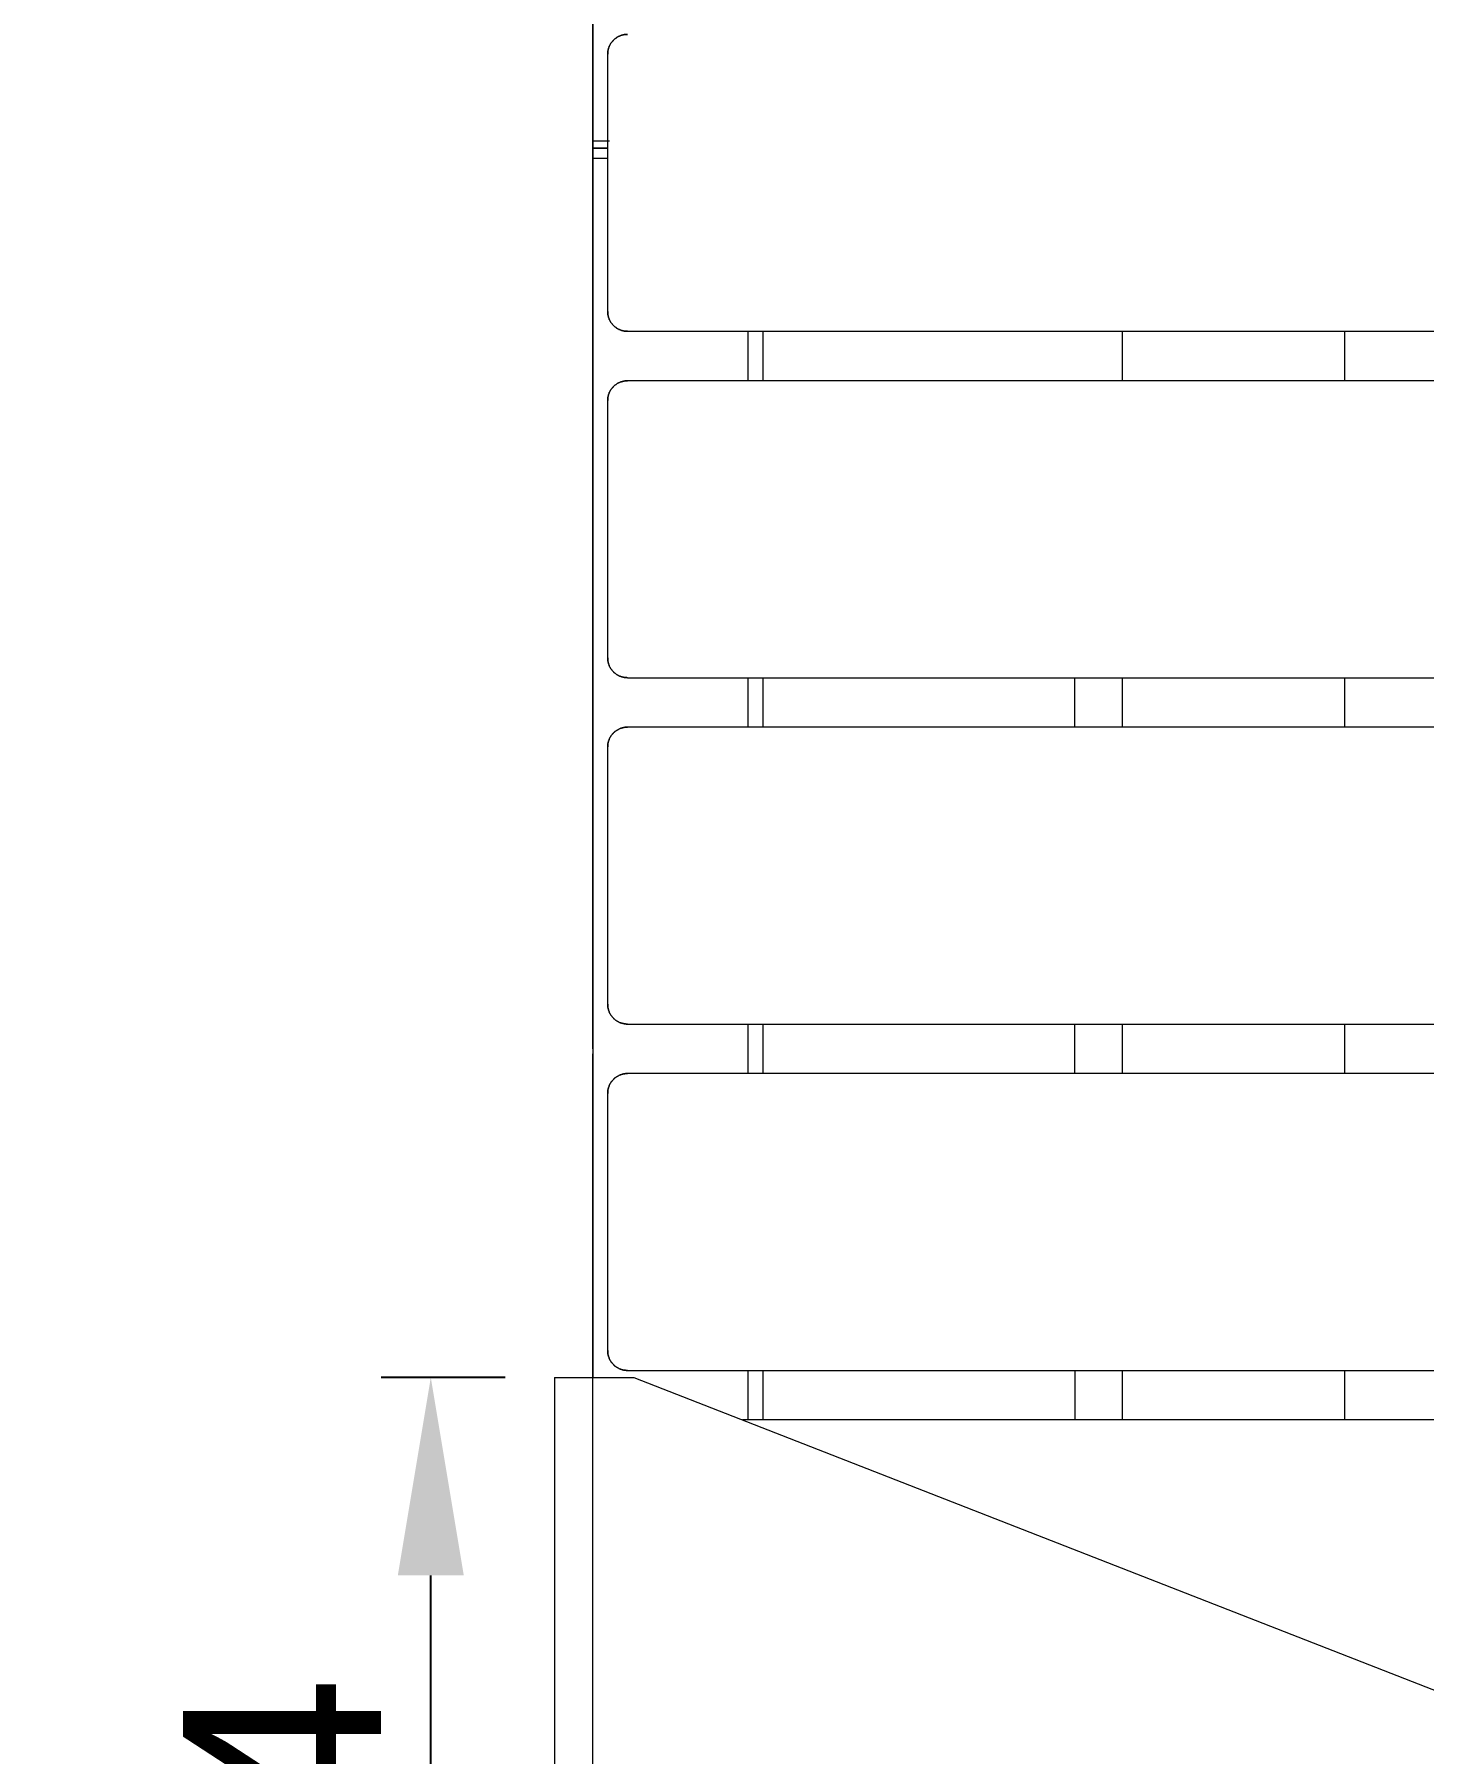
# Model space of a CAD drawing. Header units: millimetres. Extents: x -198 to 5031, y 124 to 3375.
# Drawn here: x 151.5 to 432.3, y 1540.1 to 1887.6 of the extents above; entities that cross this region are included whole.
import ezdxf

# ---------------------------------------------------------------- set-up
doc = ezdxf.new("R2010")
doc.units = ezdxf.units.MM
doc.layers.add('ZANO_R', color=7, linetype='Continuous', lineweight=0)
doc.layers.add('ZANO_W', color=1, linetype='Continuous', lineweight=0)
doc.styles.add('Arial', font='arial.ttf')
doc.styles.get("Standard").update_dxf_attribs({"font": 'ARIALUNI.TTF'})
doc.dimstyles.new('pl i ang', dxfattribs={"dimtxt": 50, "dimasz": 50, "dimexe": 1.25, "dimexo": 0.625, "dimgap": 10, "dimtad": 1, "dimtoh": 1, "dimtxsty": 'Standard', "dimcen": 2.5, "dimclrd": 1, "dimclre": 1, "dimclrt": 1, "dimadec": 0, "dimazin": 0, "dimtfac": 1, "dimtmove": 0, "dimatfit": 3, "dimfxl": 1, "dimarcsym": 1})

# ---------------------------------------------------------------- blocks, each defined once
blk = doc.blocks.new('*D469')
at = {"layer": 'ZANO_W', "color": 1, "lineweight": -2}
for p, q in [((168.44, 2026.35), (-151.54, 2026.35)), ((-141.54, 1986.35), (-141.54, 1377.81)), ((169.69, 1337.81), (-151.54, 1337.81))]:
    blk.add_line(p, q, dxfattribs=at)
at = {"layer": 'ZANO_W', "color": 1}
for points in [[(-134.88, 1986.35), (-148.21, 1986.35), (-141.54, 2026.35)], [(-148.21, 1377.81), (-134.88, 1377.81), (-141.54, 1337.81)]]:
    blk.add_solid(points, dxfattribs=at)
at = {"layer": 'ZANO_W', "color": 1, "insert": (-171.96, 1682.08), "char_height": 40, "attachment_point": 5, "rotation": 90, "style": 'Arial'}
blk.add_mtext('689', dxfattribs=at)
blk = doc.blocks.new('*D478')
at = {"layer": 'ZANO_W', "color": 1, "lineweight": -2}
for p, q in [((246.65, 1616.16), (221.62, 1616.16)), ((231.62, 1442.16), (231.62, 1576.16)), ((246.65, 1402.16), (221.62, 1402.16))]:
    blk.add_line(p, q, dxfattribs=at)
at = {"layer": 'ZANO_W', "color": 1}
for points in [[(238.29, 1576.16), (224.96, 1576.16), (231.62, 1616.16)], [(224.96, 1442.16), (238.29, 1442.16), (231.62, 1402.16)]]:
    blk.add_solid(points, dxfattribs=at)
at = {"layer": 'ZANO_W', "color": 1, "insert": (201.54, 1509.16), "char_height": 40, "attachment_point": 5, "rotation": 90, "style": 'Arial'}
blk.add_mtext('214', dxfattribs=at)

msp = doc.modelspace()

# ---------------------------------------------------------------- linework, layer by layer
at = {"layer": 'ZANO_R'}
for p, q in [((264.37, 1967.01), (264.37, 1682.61)), ((264.37, 1682.58), (264.37, 1967.01)), ((264.37, 1745.26), (264.37, 1967.01)), ((268.64, 1886.51), (268.74, 1886.6)), ((268.74, 1886.6), (268.64, 1886.51)), ((268.74, 1886.6), (268.85, 1886.69)), ((268.85, 1886.69), (268.74, 1886.6)), ((268.85, 1886.69), (268.95, 1886.77)), ((268.95, 1886.77), (268.85, 1886.69)), ((268.95, 1886.77), (269.06, 1886.85)), ((269.06, 1886.85), (268.95, 1886.77)), ((269.06, 1886.85), (269.18, 1886.93)), ((269.18, 1886.93), (269.06, 1886.85)), ((269.18, 1886.93), (269.29, 1887)), ((269.29, 1887), (269.18, 1886.93)), ((269.29, 1887), (269.41, 1887.07)), ((269.41, 1887.07), (269.29, 1887)), ((269.41, 1887.07), (269.53, 1887.14)), ((269.53, 1887.14), (269.41, 1887.07)), ((269.53, 1887.14), (269.65, 1887.2)), ((269.65, 1887.2), (269.53, 1887.14)), ((269.65, 1887.2), (269.78, 1887.25)), ((269.78, 1887.25), (269.65, 1887.2)), ((269.78, 1887.25), (269.9, 1887.31)), ((269.9, 1887.31), (269.78, 1887.25)), ((269.9, 1887.31), (270.03, 1887.35)), ((270.03, 1887.35), (269.9, 1887.31)), ((270.03, 1887.35), (270.16, 1887.4)), ((270.16, 1887.4), (270.03, 1887.35)), ((270.16, 1887.4), (270.29, 1887.44)), ((270.29, 1887.44), (270.16, 1887.4)), ((270.29, 1887.44), (270.42, 1887.47)), ((270.42, 1887.47), (270.29, 1887.44)), ((270.42, 1887.47), (270.56, 1887.5)), ((270.56, 1887.5), (270.42, 1887.47)), ((270.56, 1887.5), (270.69, 1887.53)), ((270.69, 1887.53), (270.56, 1887.5)), ((270.69, 1887.53), (270.83, 1887.55)), ((270.83, 1887.55), (270.69, 1887.53)), ((270.83, 1887.55), (270.96, 1887.56)), ((270.96, 1887.56), (270.83, 1887.55)), ((270.96, 1887.56), (271.1, 1887.57)), ((271.1, 1887.57), (270.96, 1887.56)), ((271.1, 1887.57), (271.24, 1887.58)), ((271.24, 1887.58), (271.1, 1887.57)), ((271.24, 1887.58), (271.37, 1887.58)), ((271.37, 1887.58), (271.24, 1887.58)), ((267.37, 1883.72), (267.38, 1883.86)), ((267.38, 1883.86), (267.37, 1883.72)), ((267.37, 1883.58), (267.37, 1883.72)), ((267.37, 1883.72), (267.37, 1883.58)), ((267.37, 1831.58), (267.37, 1883.58)), ((267.37, 1831.58), (267.37, 1883.58)), ((267.38, 1883.86), (267.39, 1883.99)), ((267.39, 1883.99), (267.38, 1883.86)), ((267.39, 1883.99), (267.41, 1884.13)), ((267.41, 1884.13), (267.39, 1883.99)), ((267.41, 1884.13), (267.43, 1884.26)), ((267.43, 1884.26), (267.41, 1884.13)), ((267.43, 1884.26), (267.46, 1884.4)), ((267.46, 1884.4), (267.43, 1884.26)), ((267.46, 1884.4), (267.49, 1884.53)), ((267.49, 1884.53), (267.46, 1884.4)), ((267.49, 1884.53), (267.52, 1884.66)), ((267.52, 1884.66), (267.49, 1884.53)), ((267.52, 1884.66), (267.56, 1884.79)), ((267.56, 1884.79), (267.52, 1884.66)), ((267.56, 1884.79), (267.6, 1884.92)), ((267.6, 1884.92), (267.56, 1884.79)), ((267.6, 1884.92), (267.65, 1885.05)), ((267.65, 1885.05), (267.6, 1884.92)), ((267.65, 1885.05), (267.7, 1885.18)), ((267.7, 1885.18), (267.65, 1885.05)), ((267.7, 1885.18), (267.76, 1885.3)), ((267.76, 1885.3), (267.7, 1885.18)), ((267.76, 1885.3), (267.82, 1885.42)), ((267.82, 1885.42), (267.76, 1885.3)), ((267.82, 1885.42), (267.88, 1885.54)), ((267.88, 1885.54), (267.82, 1885.42)), ((267.88, 1885.54), (267.95, 1885.66)), ((267.95, 1885.66), (267.88, 1885.54)), ((267.95, 1885.66), (268.03, 1885.78)), ((268.03, 1885.78), (267.95, 1885.66)), ((268.03, 1885.78), (268.1, 1885.89)), ((268.1, 1885.89), (268.03, 1885.78)), ((268.1, 1885.89), (268.18, 1886)), ((268.18, 1886), (268.1, 1885.89)), ((268.18, 1886), (268.27, 1886.11)), ((268.27, 1886.11), (268.18, 1886)), ((268.27, 1886.11), (268.36, 1886.21)), ((268.36, 1886.21), (268.27, 1886.11)), ((268.36, 1886.21), (268.45, 1886.31)), ((268.45, 1886.31), (268.36, 1886.21)), ((268.45, 1886.31), (268.54, 1886.41)), ((268.54, 1886.41), (268.45, 1886.31)), ((268.54, 1886.41), (268.64, 1886.51)), ((268.64, 1886.51), (268.54, 1886.41)), ((264.37, 1866.08), (267.73, 1866.08)), ((267.37, 1864.58), (264.37, 1864.58)), ((264.37, 1864.58), (267.37, 1864.58)), ((264.37, 1862.58), (267.37, 1862.58)), ((267.37, 1831.58), (267.37, 1831.45)), ((267.37, 1831.45), (267.37, 1831.58)), ((267.37, 1831.45), (267.38, 1831.31)), ((267.38, 1831.31), (267.37, 1831.45)), ((267.38, 1831.31), (267.39, 1831.18)), ((267.39, 1831.18), (267.38, 1831.31)), ((267.39, 1831.18), (267.41, 1831.04)), ((267.41, 1831.04), (267.39, 1831.18)), ((267.41, 1831.04), (267.43, 1830.9)), ((267.43, 1830.9), (267.41, 1831.04)), ((267.43, 1830.9), (267.46, 1830.77)), ((267.46, 1830.77), (267.43, 1830.9)), ((267.46, 1830.77), (267.49, 1830.64)), ((267.49, 1830.64), (267.46, 1830.77)), ((267.49, 1830.64), (267.52, 1830.5)), ((267.52, 1830.5), (267.49, 1830.64)), ((267.52, 1830.5), (267.56, 1830.37)), ((267.56, 1830.37), (267.52, 1830.5)), ((267.56, 1830.37), (267.6, 1830.24)), ((267.6, 1830.24), (267.56, 1830.37)), ((267.6, 1830.24), (267.65, 1830.12)), ((267.65, 1830.12), (267.6, 1830.24)), ((267.65, 1830.12), (267.7, 1829.99)), ((267.7, 1829.99), (267.65, 1830.12)), ((267.7, 1829.99), (267.76, 1829.87)), ((267.76, 1829.87), (267.7, 1829.99)), ((267.76, 1829.87), (267.82, 1829.74)), ((267.82, 1829.74), (267.76, 1829.87)), ((267.82, 1829.74), (267.88, 1829.62)), ((267.88, 1829.62), (267.82, 1829.74)), ((267.88, 1829.62), (267.95, 1829.51)), ((267.95, 1829.51), (267.88, 1829.62)), ((267.95, 1829.51), (268.03, 1829.39)), ((268.03, 1829.39), (267.95, 1829.51)), ((268.03, 1829.39), (268.1, 1829.28)), ((268.1, 1829.28), (268.03, 1829.39)), ((268.1, 1829.28), (268.18, 1829.17)), ((268.18, 1829.17), (268.1, 1829.28)), ((268.18, 1829.17), (268.27, 1829.06)), ((268.27, 1829.06), (268.18, 1829.17)), ((268.27, 1829.06), (268.36, 1828.96)), ((268.36, 1828.96), (268.27, 1829.06)), ((268.36, 1828.96), (268.45, 1828.85)), ((268.45, 1828.85), (268.36, 1828.96)), ((268.45, 1828.85), (268.54, 1828.76)), ((268.54, 1828.76), (268.45, 1828.85)), ((268.54, 1828.76), (268.64, 1828.66)), ((268.64, 1828.66), (268.54, 1828.76)), ((268.64, 1828.66), (268.74, 1828.57)), ((268.74, 1828.57), (268.64, 1828.66)), ((268.74, 1828.57), (268.85, 1828.48)), ((268.85, 1828.48), (268.74, 1828.57)), ((268.85, 1828.48), (268.95, 1828.4)), ((268.95, 1828.4), (268.85, 1828.48)), ((268.95, 1828.4), (269.06, 1828.32)), ((269.06, 1828.32), (268.95, 1828.4)), ((269.06, 1828.32), (269.18, 1828.24)), ((269.18, 1828.24), (269.06, 1828.32)), ((269.18, 1828.24), (269.29, 1828.17)), ((269.29, 1828.17), (269.18, 1828.24)), ((269.29, 1828.17), (269.41, 1828.1)), ((269.41, 1828.1), (269.29, 1828.17)), ((269.41, 1828.1), (269.53, 1828.03)), ((269.53, 1828.03), (269.41, 1828.1)), ((269.53, 1828.03), (269.65, 1827.97)), ((269.65, 1827.97), (269.53, 1828.03)), ((269.65, 1827.97), (269.78, 1827.92)), ((269.78, 1827.92), (269.65, 1827.97)), ((269.78, 1827.92), (269.9, 1827.86)), ((269.9, 1827.86), (269.78, 1827.92)), ((269.9, 1827.86), (270.03, 1827.82)), ((270.03, 1827.82), (269.9, 1827.86)), ((270.03, 1827.82), (270.16, 1827.77)), ((270.16, 1827.77), (270.03, 1827.82)), ((270.16, 1827.77), (270.29, 1827.73)), ((270.29, 1827.73), (270.16, 1827.77)), ((270.29, 1827.73), (270.42, 1827.7)), ((270.42, 1827.7), (270.29, 1827.73)), ((270.42, 1827.7), (270.56, 1827.67)), ((270.56, 1827.67), (270.42, 1827.7)), ((270.56, 1827.67), (270.69, 1827.64)), ((270.69, 1827.64), (270.56, 1827.67)), ((270.69, 1827.64), (270.83, 1827.62)), ((270.83, 1827.62), (270.69, 1827.64)), ((270.83, 1827.62), (270.96, 1827.61)), ((270.96, 1827.61), (270.83, 1827.62)), ((270.96, 1827.61), (271.1, 1827.59)), ((271.1, 1827.59), (270.96, 1827.61)), ((271.1, 1827.59), (271.24, 1827.59)), ((271.24, 1827.59), (271.1, 1827.59)), ((271.24, 1827.59), (271.37, 1827.58)), ((271.37, 1827.58), (271.24, 1827.59)), ((271.37, 1827.58), (2761.37, 1827.58)), ((295.77, 1817.58), (295.77, 1827.58)), ((298.77, 1817.58), (298.77, 1827.58)), ((371.37, 1827.58), (371.37, 1817.58)), ((416.37, 1817.58), (416.37, 1827.58)), ((269.41, 1817.07), (269.53, 1817.14)), ((269.53, 1817.14), (269.41, 1817.07)), ((269.53, 1817.14), (269.65, 1817.2)), ((269.65, 1817.2), (269.53, 1817.14)), ((269.65, 1817.2), (269.78, 1817.25)), ((269.78, 1817.25), (269.65, 1817.2)), ((269.78, 1817.25), (269.9, 1817.31)), ((269.9, 1817.31), (269.78, 1817.25)), ((269.9, 1817.31), (270.03, 1817.35)), ((270.03, 1817.35), (269.9, 1817.31)), ((270.03, 1817.35), (270.16, 1817.4)), ((270.16, 1817.4), (270.03, 1817.35)), ((270.16, 1817.4), (270.29, 1817.44)), ((270.29, 1817.44), (270.16, 1817.4)), ((270.29, 1817.44), (270.42, 1817.47)), ((270.42, 1817.47), (270.29, 1817.44)), ((270.42, 1817.47), (270.56, 1817.5)), ((270.56, 1817.5), (270.42, 1817.47)), ((270.56, 1817.5), (270.69, 1817.53)), ((270.69, 1817.53), (270.56, 1817.5)), ((270.69, 1817.53), (270.83, 1817.55)), ((270.83, 1817.55), (270.69, 1817.53)), ((270.83, 1817.55), (270.96, 1817.56)), ((270.96, 1817.56), (270.83, 1817.55)), ((270.96, 1817.56), (271.1, 1817.57)), ((271.1, 1817.57), (270.96, 1817.56)), ((271.1, 1817.57), (271.24, 1817.58)), ((271.24, 1817.58), (271.1, 1817.57)), ((271.24, 1817.58), (271.37, 1817.58)), ((271.37, 1817.58), (271.24, 1817.58)), ((2761.37, 1817.58), (271.37, 1817.58)), ((267.37, 1813.72), (267.38, 1813.86)), ((267.38, 1813.86), (267.37, 1813.72)), ((267.37, 1813.58), (267.37, 1813.72)), ((267.37, 1813.72), (267.37, 1813.58)), ((267.38, 1813.86), (267.39, 1813.99)), ((267.39, 1813.99), (267.38, 1813.86)), ((267.39, 1813.99), (267.41, 1814.13)), ((267.41, 1814.13), (267.39, 1813.99)), ((267.41, 1814.13), (267.43, 1814.26)), ((267.43, 1814.26), (267.41, 1814.13)), ((267.43, 1814.26), (267.46, 1814.4)), ((267.46, 1814.4), (267.43, 1814.26)), ((267.46, 1814.4), (267.49, 1814.53)), ((267.49, 1814.53), (267.46, 1814.4)), ((267.49, 1814.53), (267.52, 1814.66)), ((267.52, 1814.66), (267.49, 1814.53)), ((267.52, 1814.66), (267.56, 1814.79)), ((267.56, 1814.79), (267.52, 1814.66)), ((267.56, 1814.79), (267.6, 1814.92)), ((267.6, 1814.92), (267.56, 1814.79)), ((267.6, 1814.92), (267.65, 1815.05)), ((267.65, 1815.05), (267.6, 1814.92)), ((267.65, 1815.05), (267.7, 1815.18)), ((267.7, 1815.18), (267.65, 1815.05)), ((267.7, 1815.18), (267.76, 1815.3)), ((267.76, 1815.3), (267.7, 1815.18)), ((267.76, 1815.3), (267.82, 1815.42)), ((267.82, 1815.42), (267.76, 1815.3)), ((267.82, 1815.42), (267.88, 1815.54)), ((267.88, 1815.54), (267.82, 1815.42)), ((267.88, 1815.54), (267.95, 1815.66)), ((267.95, 1815.66), (267.88, 1815.54)), ((267.95, 1815.66), (268.03, 1815.78)), ((268.03, 1815.78), (267.95, 1815.66)), ((268.03, 1815.78), (268.1, 1815.89)), ((268.1, 1815.89), (268.03, 1815.78)), ((268.1, 1815.89), (268.18, 1816)), ((268.18, 1816), (268.1, 1815.89)), ((268.18, 1816), (268.27, 1816.11)), ((268.27, 1816.11), (268.18, 1816)), ((268.27, 1816.11), (268.36, 1816.21)), ((268.36, 1816.21), (268.27, 1816.11)), ((268.36, 1816.21), (268.45, 1816.31)), ((268.45, 1816.31), (268.36, 1816.21)), ((268.45, 1816.31), (268.54, 1816.41)), ((268.54, 1816.41), (268.45, 1816.31)), ((268.54, 1816.41), (268.64, 1816.51)), ((268.64, 1816.51), (268.54, 1816.41)), ((268.64, 1816.51), (268.74, 1816.6)), ((268.74, 1816.6), (268.64, 1816.51)), ((268.74, 1816.6), (268.85, 1816.69)), ((268.85, 1816.69), (268.74, 1816.6)), ((268.85, 1816.69), (268.95, 1816.77)), ((268.95, 1816.77), (268.85, 1816.69)), ((268.95, 1816.77), (269.06, 1816.85)), ((269.06, 1816.85), (268.95, 1816.77)), ((269.06, 1816.85), (269.18, 1816.93)), ((269.18, 1816.93), (269.06, 1816.85)), ((269.18, 1816.93), (269.29, 1817)), ((269.29, 1817), (269.18, 1816.93)), ((269.29, 1817), (269.41, 1817.07)), ((269.41, 1817.07), (269.29, 1817)), ((267.37, 1761.58), (267.37, 1813.58)), ((267.37, 1761.58), (267.37, 1813.58)), ((267.37, 1761.58), (267.37, 1761.45)), ((267.37, 1761.45), (267.37, 1761.58)), ((267.37, 1761.45), (267.38, 1761.31)), ((267.38, 1761.31), (267.37, 1761.45)), ((267.38, 1761.31), (267.39, 1761.18)), ((267.39, 1761.18), (267.38, 1761.31)), ((267.39, 1761.18), (267.41, 1761.04)), ((267.41, 1761.04), (267.39, 1761.18)), ((267.41, 1761.04), (267.43, 1760.9)), ((267.43, 1760.9), (267.41, 1761.04)), ((267.43, 1760.9), (267.46, 1760.77)), ((267.46, 1760.77), (267.43, 1760.9)), ((267.46, 1760.77), (267.49, 1760.64)), ((267.49, 1760.64), (267.46, 1760.77)), ((267.49, 1760.64), (267.52, 1760.5)), ((267.52, 1760.5), (267.49, 1760.64)), ((267.52, 1760.5), (267.56, 1760.37)), ((267.56, 1760.37), (267.52, 1760.5)), ((267.56, 1760.37), (267.6, 1760.24)), ((267.6, 1760.24), (267.56, 1760.37)), ((267.6, 1760.24), (267.65, 1760.12)), ((267.65, 1760.12), (267.6, 1760.24)), ((267.65, 1760.12), (267.7, 1759.99)), ((267.7, 1759.99), (267.65, 1760.12)), ((267.7, 1759.99), (267.76, 1759.87)), ((267.76, 1759.87), (267.7, 1759.99)), ((267.76, 1759.87), (267.82, 1759.74)), ((267.82, 1759.74), (267.76, 1759.87)), ((267.82, 1759.74), (267.88, 1759.62)), ((267.88, 1759.62), (267.82, 1759.74)), ((267.88, 1759.62), (267.95, 1759.51)), ((267.95, 1759.51), (267.88, 1759.62)), ((267.95, 1759.51), (268.03, 1759.39)), ((268.03, 1759.39), (267.95, 1759.51)), ((268.03, 1759.39), (268.1, 1759.28)), ((268.1, 1759.28), (268.03, 1759.39)), ((268.1, 1759.28), (268.18, 1759.17)), ((268.18, 1759.17), (268.1, 1759.28)), ((268.18, 1759.17), (268.27, 1759.06)), ((268.27, 1759.06), (268.18, 1759.17)), ((268.27, 1759.06), (268.36, 1758.96)), ((268.36, 1758.96), (268.27, 1759.06)), ((268.36, 1758.96), (268.45, 1758.85)), ((268.45, 1758.85), (268.36, 1758.96)), ((268.45, 1758.85), (268.54, 1758.76)), ((268.54, 1758.76), (268.45, 1758.85)), ((268.54, 1758.76), (268.64, 1758.66)), ((268.64, 1758.66), (268.54, 1758.76)), ((268.64, 1758.66), (268.74, 1758.57)), ((268.74, 1758.57), (268.64, 1758.66)), ((268.74, 1758.57), (268.85, 1758.48)), ((268.85, 1758.48), (268.74, 1758.57)), ((268.85, 1758.48), (268.95, 1758.4)), ((268.95, 1758.4), (268.85, 1758.48)), ((268.95, 1758.4), (269.06, 1758.32)), ((269.06, 1758.32), (268.95, 1758.4)), ((269.06, 1758.32), (269.18, 1758.24)), ((269.18, 1758.24), (269.06, 1758.32)), ((269.18, 1758.24), (269.29, 1758.17)), ((269.29, 1758.17), (269.18, 1758.24)), ((269.29, 1758.17), (269.41, 1758.1)), ((269.41, 1758.1), (269.29, 1758.17)), ((269.41, 1758.1), (269.53, 1758.03)), ((269.53, 1758.03), (269.41, 1758.1)), ((269.53, 1758.03), (269.65, 1757.97)), ((269.65, 1757.97), (269.53, 1758.03)), ((269.65, 1757.97), (269.78, 1757.92)), ((269.78, 1757.92), (269.65, 1757.97)), ((269.78, 1757.92), (269.9, 1757.86)), ((269.9, 1757.86), (269.78, 1757.92)), ((269.9, 1757.86), (270.03, 1757.82)), ((270.03, 1757.82), (269.9, 1757.86)), ((270.03, 1757.82), (270.16, 1757.77)), ((270.16, 1757.77), (270.03, 1757.82)), ((270.16, 1757.77), (270.29, 1757.73)), ((270.29, 1757.73), (270.16, 1757.77)), ((270.29, 1757.73), (270.42, 1757.7)), ((270.42, 1757.7), (270.29, 1757.73)), ((270.42, 1757.7), (270.56, 1757.67)), ((270.56, 1757.67), (270.42, 1757.7)), ((270.56, 1757.67), (270.69, 1757.64)), ((270.69, 1757.64), (270.56, 1757.67)), ((270.69, 1757.64), (270.83, 1757.62)), ((270.83, 1757.62), (270.69, 1757.64)), ((270.83, 1757.62), (270.96, 1757.61)), ((270.96, 1757.61), (270.83, 1757.62)), ((270.96, 1757.61), (271.1, 1757.59)), ((271.1, 1757.59), (270.96, 1757.61)), ((271.1, 1757.59), (271.24, 1757.59)), ((271.24, 1757.59), (271.1, 1757.59)), ((271.24, 1757.59), (271.37, 1757.58)), ((271.37, 1757.58), (271.24, 1757.59)), ((271.37, 1757.58), (2761.37, 1757.58)), ((295.77, 1747.58), (295.77, 1757.58)), ((298.77, 1747.58), (298.77, 1757.58)), ((361.78, 1747.58), (361.78, 1757.58)), ((371.37, 1757.58), (371.37, 1747.58)), ((416.37, 1747.58), (416.37, 1757.58)), ((264.37, 1745.26), (264.37, 1742.26)), ((267.39, 1743.99), (267.41, 1744.13)), ((267.41, 1744.13), (267.39, 1743.99)), ((267.41, 1744.13), (267.43, 1744.26)), ((267.43, 1744.26), (267.41, 1744.13)), ((267.43, 1744.26), (267.46, 1744.4)), ((267.46, 1744.4), (267.43, 1744.26)), ((267.46, 1744.4), (267.49, 1744.53)), ((267.49, 1744.53), (267.46, 1744.4)), ((267.49, 1744.53), (267.52, 1744.66)), ((267.52, 1744.66), (267.49, 1744.53)), ((267.52, 1744.66), (267.56, 1744.79)), ((267.56, 1744.79), (267.52, 1744.66)), ((267.56, 1744.79), (267.6, 1744.92)), ((267.6, 1744.92), (267.56, 1744.79)), ((267.6, 1744.92), (267.65, 1745.05)), ((267.65, 1745.05), (267.6, 1744.92)), ((267.65, 1745.05), (267.7, 1745.18)), ((267.7, 1745.18), (267.65, 1745.05)), ((267.7, 1745.18), (267.76, 1745.3)), ((267.76, 1745.3), (267.7, 1745.18)), ((267.76, 1745.3), (267.82, 1745.42)), ((267.82, 1745.42), (267.76, 1745.3)), ((267.82, 1745.42), (267.88, 1745.54)), ((267.88, 1745.54), (267.82, 1745.42)), ((267.88, 1745.54), (267.95, 1745.66)), ((267.95, 1745.66), (267.88, 1745.54)), ((267.95, 1745.66), (268.03, 1745.78)), ((268.03, 1745.78), (267.95, 1745.66)), ((268.03, 1745.78), (268.1, 1745.89)), ((268.1, 1745.89), (268.03, 1745.78)), ((268.1, 1745.89), (268.18, 1746)), ((268.18, 1746), (268.1, 1745.89)), ((268.18, 1746), (268.27, 1746.11)), ((268.27, 1746.11), (268.18, 1746)), ((268.27, 1746.11), (268.36, 1746.21)), ((268.36, 1746.21), (268.27, 1746.11)), ((268.36, 1746.21), (268.45, 1746.31)), ((268.45, 1746.31), (268.36, 1746.21)), ((268.45, 1746.31), (268.54, 1746.41)), ((268.54, 1746.41), (268.45, 1746.31)), ((268.54, 1746.41), (268.64, 1746.51)), ((268.64, 1746.51), (268.54, 1746.41)), ((268.64, 1746.51), (268.74, 1746.6)), ((268.74, 1746.6), (268.64, 1746.51)), ((268.74, 1746.6), (268.85, 1746.69)), ((268.85, 1746.69), (268.74, 1746.6)), ((268.85, 1746.69), (268.95, 1746.77)), ((268.95, 1746.77), (268.85, 1746.69)), ((268.95, 1746.77), (269.06, 1746.85)), ((269.06, 1746.85), (268.95, 1746.77)), ((269.06, 1746.85), (269.18, 1746.93)), ((269.18, 1746.93), (269.06, 1746.85)), ((269.18, 1746.93), (269.29, 1747)), ((269.29, 1747), (269.18, 1746.93)), ((269.29, 1747), (269.41, 1747.07)), ((269.41, 1747.07), (269.29, 1747)), ((269.41, 1747.07), (269.53, 1747.14)), ((269.53, 1747.14), (269.41, 1747.07)), ((269.53, 1747.14), (269.65, 1747.2)), ((269.65, 1747.2), (269.53, 1747.14)), ((269.65, 1747.2), (269.78, 1747.25)), ((269.78, 1747.25), (269.65, 1747.2)), ((269.78, 1747.25), (269.9, 1747.31)), ((269.9, 1747.31), (269.78, 1747.25)), ((269.9, 1747.31), (270.03, 1747.35)), ((270.03, 1747.35), (269.9, 1747.31)), ((270.03, 1747.35), (270.16, 1747.4)), ((270.16, 1747.4), (270.03, 1747.35)), ((270.16, 1747.4), (270.29, 1747.44)), ((270.29, 1747.44), (270.16, 1747.4)), ((270.29, 1747.44), (270.42, 1747.47)), ((270.42, 1747.47), (270.29, 1747.44)), ((270.42, 1747.47), (270.56, 1747.5)), ((270.56, 1747.5), (270.42, 1747.47)), ((270.56, 1747.5), (270.69, 1747.53)), ((270.69, 1747.53), (270.56, 1747.5)), ((270.69, 1747.53), (270.83, 1747.55)), ((270.83, 1747.55), (270.69, 1747.53)), ((270.83, 1747.55), (270.96, 1747.56)), ((270.96, 1747.56), (270.83, 1747.55)), ((270.96, 1747.56), (271.1, 1747.57)), ((271.1, 1747.57), (270.96, 1747.56)), ((271.1, 1747.57), (271.24, 1747.58)), ((271.24, 1747.58), (271.1, 1747.57)), ((271.24, 1747.58), (271.37, 1747.58)), ((271.37, 1747.58), (271.24, 1747.58)), ((2761.37, 1747.58), (271.37, 1747.58)), ((264.37, 1742.26), (264.37, 1622.26)), ((267.37, 1743.72), (267.38, 1743.86)), ((267.38, 1743.86), (267.37, 1743.72)), ((267.37, 1743.58), (267.37, 1743.72)), ((267.37, 1743.72), (267.37, 1743.58)), ((267.37, 1691.58), (267.37, 1743.58)), ((267.37, 1691.58), (267.37, 1743.58)), ((267.38, 1743.86), (267.39, 1743.99)), ((267.39, 1743.99), (267.38, 1743.86)), ((267.37, 1691.58), (267.37, 1691.45)), ((267.37, 1691.45), (267.37, 1691.58)), ((267.37, 1691.45), (267.38, 1691.31)), ((267.38, 1691.31), (267.37, 1691.45)), ((267.38, 1691.31), (267.39, 1691.18)), ((267.39, 1691.18), (267.38, 1691.31)), ((267.39, 1691.18), (267.41, 1691.04)), ((267.41, 1691.04), (267.39, 1691.18)), ((267.41, 1691.04), (267.43, 1690.9)), ((267.43, 1690.9), (267.41, 1691.04)), ((267.43, 1690.9), (267.46, 1690.77)), ((267.46, 1690.77), (267.43, 1690.9)), ((267.46, 1690.77), (267.49, 1690.64)), ((267.49, 1690.64), (267.46, 1690.77)), ((267.49, 1690.64), (267.52, 1690.5)), ((267.52, 1690.5), (267.49, 1690.64)), ((267.52, 1690.5), (267.56, 1690.37)), ((267.56, 1690.37), (267.52, 1690.5)), ((267.56, 1690.37), (267.6, 1690.24)), ((267.6, 1690.24), (267.56, 1690.37)), ((267.6, 1690.24), (267.65, 1690.12)), ((267.65, 1690.12), (267.6, 1690.24)), ((267.65, 1690.12), (267.7, 1689.99)), ((267.7, 1689.99), (267.65, 1690.12)), ((267.7, 1689.99), (267.76, 1689.87)), ((267.76, 1689.87), (267.7, 1689.99)), ((267.76, 1689.87), (267.82, 1689.74)), ((267.82, 1689.74), (267.76, 1689.87)), ((267.82, 1689.74), (267.88, 1689.62)), ((267.88, 1689.62), (267.82, 1689.74)), ((267.88, 1689.62), (267.95, 1689.51)), ((267.95, 1689.51), (267.88, 1689.62)), ((267.95, 1689.51), (268.03, 1689.39)), ((268.03, 1689.39), (267.95, 1689.51)), ((268.03, 1689.39), (268.1, 1689.28)), ((268.1, 1689.28), (268.03, 1689.39)), ((268.1, 1689.28), (268.18, 1689.17)), ((268.18, 1689.17), (268.1, 1689.28)), ((268.18, 1689.17), (268.27, 1689.06)), ((268.27, 1689.06), (268.18, 1689.17)), ((268.27, 1689.06), (268.36, 1688.96)), ((268.36, 1688.96), (268.27, 1689.06)), ((268.36, 1688.96), (268.45, 1688.85)), ((268.45, 1688.85), (268.36, 1688.96)), ((268.45, 1688.85), (268.54, 1688.76)), ((268.54, 1688.76), (268.45, 1688.85)), ((268.54, 1688.76), (268.64, 1688.66)), ((268.64, 1688.66), (268.54, 1688.76)), ((268.64, 1688.66), (268.74, 1688.57)), ((268.74, 1688.57), (268.64, 1688.66)), ((268.74, 1688.57), (268.85, 1688.48)), ((268.85, 1688.48), (268.74, 1688.57)), ((268.85, 1688.48), (268.95, 1688.4)), ((268.95, 1688.4), (268.85, 1688.48)), ((268.95, 1688.4), (269.06, 1688.32)), ((269.06, 1688.32), (268.95, 1688.4)), ((269.06, 1688.32), (269.18, 1688.24)), ((269.18, 1688.24), (269.06, 1688.32)), ((269.18, 1688.24), (269.29, 1688.17)), ((269.29, 1688.17), (269.18, 1688.24)), ((269.29, 1688.17), (269.41, 1688.1)), ((269.41, 1688.1), (269.29, 1688.17)), ((269.41, 1688.1), (269.53, 1688.03)), ((269.53, 1688.03), (269.41, 1688.1)), ((269.53, 1688.03), (269.65, 1687.97)), ((269.65, 1687.97), (269.53, 1688.03)), ((269.65, 1687.97), (269.78, 1687.92)), ((269.78, 1687.92), (269.65, 1687.97)), ((269.78, 1687.92), (269.9, 1687.86)), ((269.9, 1687.86), (269.78, 1687.92)), ((269.9, 1687.86), (270.03, 1687.82)), ((270.03, 1687.82), (269.9, 1687.86)), ((270.03, 1687.82), (270.16, 1687.77)), ((270.16, 1687.77), (270.03, 1687.82)), ((270.16, 1687.77), (270.29, 1687.73)), ((270.29, 1687.73), (270.16, 1687.77)), ((270.29, 1687.73), (270.42, 1687.7)), ((270.42, 1687.7), (270.29, 1687.73)), ((270.42, 1687.7), (270.56, 1687.67)), ((270.56, 1687.67), (270.42, 1687.7)), ((270.56, 1687.67), (270.69, 1687.64)), ((270.69, 1687.64), (270.56, 1687.67)), ((270.69, 1687.64), (270.83, 1687.62)), ((270.83, 1687.62), (270.69, 1687.64)), ((270.83, 1687.62), (270.96, 1687.61)), ((270.96, 1687.61), (270.83, 1687.62)), ((270.96, 1687.61), (271.1, 1687.59)), ((271.1, 1687.59), (270.96, 1687.61)), ((271.1, 1687.59), (271.24, 1687.59)), ((271.24, 1687.59), (271.1, 1687.59)), ((271.24, 1687.59), (271.37, 1687.58)), ((271.37, 1687.58), (271.24, 1687.59)), ((271.37, 1687.58), (2761.37, 1687.58)), ((295.77, 1677.58), (295.77, 1687.58)), ((298.77, 1677.58), (298.77, 1687.58)), ((361.78, 1677.58), (361.78, 1687.58)), ((371.37, 1687.58), (371.37, 1677.58)), ((416.37, 1677.58), (416.37, 1687.58)), ((264.37, 1682.61), (264.37, 1681.58)), ((264.37, 1681.58), (264.37, 1616.16)), ((264.37, 1397.16), (264.37, 1681.56)), ((267.49, 1674.53), (267.52, 1674.66)), ((267.52, 1674.66), (267.49, 1674.53)), ((267.52, 1674.66), (267.56, 1674.79)), ((267.56, 1674.79), (267.52, 1674.66)), ((267.56, 1674.79), (267.6, 1674.92)), ((267.6, 1674.92), (267.56, 1674.79)), ((267.6, 1674.92), (267.65, 1675.05)), ((267.65, 1675.05), (267.6, 1674.92)), ((267.65, 1675.05), (267.7, 1675.18)), ((267.7, 1675.18), (267.65, 1675.05)), ((267.7, 1675.18), (267.76, 1675.3)), ((267.76, 1675.3), (267.7, 1675.18)), ((267.76, 1675.3), (267.82, 1675.42)), ((267.82, 1675.42), (267.76, 1675.3)), ((267.82, 1675.42), (267.88, 1675.54)), ((267.88, 1675.54), (267.82, 1675.42)), ((267.88, 1675.54), (267.95, 1675.66)), ((267.95, 1675.66), (267.88, 1675.54)), ((267.95, 1675.66), (268.03, 1675.78)), ((268.03, 1675.78), (267.95, 1675.66)), ((268.03, 1675.78), (268.1, 1675.89)), ((268.1, 1675.89), (268.03, 1675.78)), ((268.1, 1675.89), (268.18, 1676)), ((268.18, 1676), (268.1, 1675.89)), ((268.18, 1676), (268.27, 1676.11)), ((268.27, 1676.11), (268.18, 1676)), ((268.27, 1676.11), (268.36, 1676.21)), ((268.36, 1676.21), (268.27, 1676.11)), ((268.36, 1676.21), (268.45, 1676.31)), ((268.45, 1676.31), (268.36, 1676.21)), ((268.45, 1676.31), (268.54, 1676.41)), ((268.54, 1676.41), (268.45, 1676.31)), ((268.54, 1676.41), (268.64, 1676.51)), ((268.64, 1676.51), (268.54, 1676.41)), ((268.64, 1676.51), (268.74, 1676.6)), ((268.74, 1676.6), (268.64, 1676.51)), ((268.74, 1676.6), (268.85, 1676.69)), ((268.85, 1676.69), (268.74, 1676.6)), ((268.85, 1676.69), (268.95, 1676.77)), ((268.95, 1676.77), (268.85, 1676.69)), ((268.95, 1676.77), (269.06, 1676.85)), ((269.06, 1676.85), (268.95, 1676.77)), ((269.06, 1676.85), (269.18, 1676.93)), ((269.18, 1676.93), (269.06, 1676.85)), ((269.18, 1676.93), (269.29, 1677)), ((269.29, 1677), (269.18, 1676.93)), ((269.29, 1677), (269.41, 1677.07)), ((269.41, 1677.07), (269.29, 1677)), ((269.41, 1677.07), (269.53, 1677.14)), ((269.53, 1677.14), (269.41, 1677.07)), ((269.53, 1677.14), (269.65, 1677.2)), ((269.65, 1677.2), (269.53, 1677.14)), ((269.65, 1677.2), (269.78, 1677.25)), ((269.78, 1677.25), (269.65, 1677.2)), ((269.78, 1677.25), (269.9, 1677.31)), ((269.9, 1677.31), (269.78, 1677.25)), ((269.9, 1677.31), (270.03, 1677.35)), ((270.03, 1677.35), (269.9, 1677.31)), ((270.03, 1677.35), (270.16, 1677.4)), ((270.16, 1677.4), (270.03, 1677.35)), ((270.16, 1677.4), (270.29, 1677.44)), ((270.29, 1677.44), (270.16, 1677.4)), ((270.29, 1677.44), (270.42, 1677.47)), ((270.42, 1677.47), (270.29, 1677.44)), ((270.42, 1677.47), (270.56, 1677.5)), ((270.56, 1677.5), (270.42, 1677.47)), ((270.56, 1677.5), (270.69, 1677.53)), ((270.69, 1677.53), (270.56, 1677.5)), ((270.69, 1677.53), (270.83, 1677.55)), ((270.83, 1677.55), (270.69, 1677.53)), ((270.83, 1677.55), (270.96, 1677.56)), ((270.96, 1677.56), (270.83, 1677.55)), ((270.96, 1677.56), (271.1, 1677.57)), ((271.1, 1677.57), (270.96, 1677.56)), ((271.1, 1677.57), (271.24, 1677.58)), ((271.24, 1677.58), (271.1, 1677.57)), ((271.24, 1677.58), (271.37, 1677.58)), ((271.37, 1677.58), (271.24, 1677.58)), ((2761.37, 1677.58), (271.37, 1677.58)), ((267.37, 1673.72), (267.38, 1673.86)), ((267.38, 1673.86), (267.37, 1673.72)), ((267.37, 1673.58), (267.37, 1673.72)), ((267.37, 1673.72), (267.37, 1673.58)), ((267.37, 1621.58), (267.37, 1673.58)), ((267.37, 1621.58), (267.37, 1673.58)), ((267.38, 1673.86), (267.39, 1673.99)), ((267.39, 1673.99), (267.38, 1673.86)), ((267.39, 1673.99), (267.41, 1674.13)), ((267.41, 1674.13), (267.39, 1673.99)), ((267.41, 1674.13), (267.43, 1674.26)), ((267.43, 1674.26), (267.41, 1674.13)), ((267.43, 1674.26), (267.46, 1674.4)), ((267.46, 1674.4), (267.43, 1674.26)), ((267.46, 1674.4), (267.49, 1674.53)), ((267.49, 1674.53), (267.46, 1674.4)), ((264.37, 1621.76), (264.35, 1621.76)), ((264.37, 1621.76), (264.37, 1622.26)), ((264.37, 1397.16), (264.37, 1621.76)), ((267.37, 1621.58), (267.37, 1621.45)), ((267.37, 1621.45), (267.37, 1621.58)), ((267.37, 1621.45), (267.38, 1621.31)), ((267.38, 1621.31), (267.37, 1621.45)), ((267.38, 1621.31), (267.39, 1621.18)), ((267.39, 1621.18), (267.38, 1621.31)), ((267.39, 1621.18), (267.41, 1621.04)), ((267.41, 1621.04), (267.39, 1621.18)), ((267.41, 1621.04), (267.43, 1620.9)), ((267.43, 1620.9), (267.41, 1621.04)), ((267.43, 1620.9), (267.46, 1620.77)), ((267.46, 1620.77), (267.43, 1620.9)), ((267.46, 1620.77), (267.49, 1620.64)), ((267.49, 1620.64), (267.46, 1620.77)), ((267.49, 1620.64), (267.52, 1620.5)), ((267.52, 1620.5), (267.49, 1620.64)), ((267.52, 1620.5), (267.56, 1620.37)), ((267.56, 1620.37), (267.52, 1620.5)), ((267.56, 1620.37), (267.6, 1620.24)), ((267.6, 1620.24), (267.56, 1620.37)), ((267.6, 1620.24), (267.65, 1620.12)), ((267.65, 1620.12), (267.6, 1620.24)), ((267.65, 1620.12), (267.7, 1619.99)), ((267.7, 1619.99), (267.65, 1620.12)), ((267.7, 1619.99), (267.76, 1619.87)), ((267.76, 1619.87), (267.7, 1619.99)), ((267.76, 1619.87), (267.82, 1619.74)), ((267.82, 1619.74), (267.76, 1619.87)), ((267.82, 1619.74), (267.88, 1619.62)), ((267.88, 1619.62), (267.82, 1619.74)), ((267.88, 1619.62), (267.95, 1619.51)), ((267.95, 1619.51), (267.88, 1619.62)), ((267.95, 1619.51), (268.03, 1619.39)), ((268.03, 1619.39), (267.95, 1619.51)), ((268.03, 1619.39), (268.1, 1619.28)), ((268.1, 1619.28), (268.03, 1619.39)), ((268.1, 1619.28), (268.18, 1619.17)), ((268.18, 1619.17), (268.1, 1619.28)), ((268.18, 1619.17), (268.27, 1619.06)), ((268.27, 1619.06), (268.18, 1619.17)), ((268.27, 1619.06), (268.36, 1618.96)), ((268.36, 1618.96), (268.27, 1619.06)), ((256.65, 1616.16), (272.65, 1616.16)), ((256.65, 1616.16), (256.65, 1402.16)), ((268.36, 1618.96), (268.45, 1618.85)), ((268.45, 1618.85), (268.36, 1618.96)), ((268.45, 1618.85), (268.54, 1618.76)), ((268.54, 1618.76), (268.45, 1618.85)), ((268.54, 1618.76), (268.64, 1618.66)), ((268.64, 1618.66), (268.54, 1618.76)), ((268.64, 1618.66), (268.74, 1618.57)), ((268.74, 1618.57), (268.64, 1618.66)), ((268.74, 1618.57), (268.85, 1618.48)), ((268.85, 1618.48), (268.74, 1618.57)), ((268.85, 1618.48), (268.95, 1618.4)), ((268.95, 1618.4), (268.85, 1618.48)), ((268.95, 1618.4), (269.06, 1618.32)), ((269.06, 1618.32), (268.95, 1618.4)), ((269.06, 1618.32), (269.18, 1618.24)), ((269.18, 1618.24), (269.06, 1618.32)), ((269.18, 1618.24), (269.29, 1618.17)), ((269.29, 1618.17), (269.18, 1618.24)), ((269.29, 1618.17), (269.41, 1618.1)), ((269.41, 1618.1), (269.29, 1618.17)), ((269.41, 1618.1), (269.53, 1618.03)), ((269.53, 1618.03), (269.41, 1618.1)), ((269.53, 1618.03), (269.65, 1617.97)), ((269.65, 1617.97), (269.53, 1618.03)), ((269.65, 1617.97), (269.78, 1617.92)), ((269.78, 1617.92), (269.65, 1617.97)), ((269.78, 1617.92), (269.9, 1617.86)), ((269.9, 1617.86), (269.78, 1617.92)), ((269.9, 1617.86), (270.03, 1617.82)), ((270.03, 1617.82), (269.9, 1617.86)), ((270.03, 1617.82), (270.16, 1617.77)), ((270.16, 1617.77), (270.03, 1617.82)), ((270.16, 1617.77), (270.29, 1617.73)), ((270.29, 1617.73), (270.16, 1617.77)), ((270.29, 1617.73), (270.42, 1617.7)), ((270.42, 1617.7), (270.29, 1617.73)), ((270.42, 1617.7), (270.56, 1617.67)), ((270.56, 1617.67), (270.42, 1617.7)), ((270.56, 1617.67), (270.69, 1617.64)), ((270.69, 1617.64), (270.56, 1617.67)), ((270.69, 1617.64), (270.83, 1617.62)), ((270.83, 1617.62), (270.69, 1617.64)), ((270.83, 1617.62), (270.96, 1617.61)), ((270.96, 1617.61), (270.83, 1617.62)), ((270.96, 1617.61), (271.1, 1617.59)), ((271.1, 1617.59), (270.96, 1617.61)), ((271.1, 1617.59), (271.24, 1617.59)), ((271.24, 1617.59), (271.1, 1617.59)), ((271.24, 1617.59), (271.37, 1617.58)), ((271.37, 1617.58), (271.24, 1617.59)), ((271.37, 1617.58), (2761.37, 1617.58)), ((272.65, 1616.16), (588.13, 1492.9)), ((295.77, 1607.58), (295.77, 1617.58)), ((298.77, 1607.58), (298.77, 1617.58)), ((361.78, 1617.58), (361.78, 1607.58)), ((371.37, 1617.58), (371.37, 1607.58)), ((416.37, 1607.58), (416.37, 1617.58)), ((2761.37, 1607.58), (294.6, 1607.58))]:
    msp.add_line(p, q, dxfattribs=at)

# ---------------------------------------------------------------- dimensions: what is measured, and where the dimension line sits
at = {"layer": 'ZANO_W'}
for base, p1, p2, picture, middle in [((-141.54, 1337.81), (178.44, 2026.35), (179.69, 1337.81), '*D469', (-171.96, 1682.08)), ((231.62, 1616.16), (256.65, 1402.16), (256.65, 1616.16), '*D478', (201.54, 1509.16))]:
    dim = msp.add_linear_dim(base=base, p1=p1, p2=p2, angle=90, dimstyle='pl i ang', override={"dimtxt": 40, "dimasz": 40, "dimexe": 10, "dimexo": 10, "dimtoh": 0, "dimdec": 0, "dimtxsty": 'Arial', "dimtdec": 0, "dimtmove": 1}, dxfattribs=at)
    dim.commit()
    dim.dimension.update_dxf_attribs({"geometry": picture, "text_midpoint": middle})

doc.saveas('drawing.dxf')
